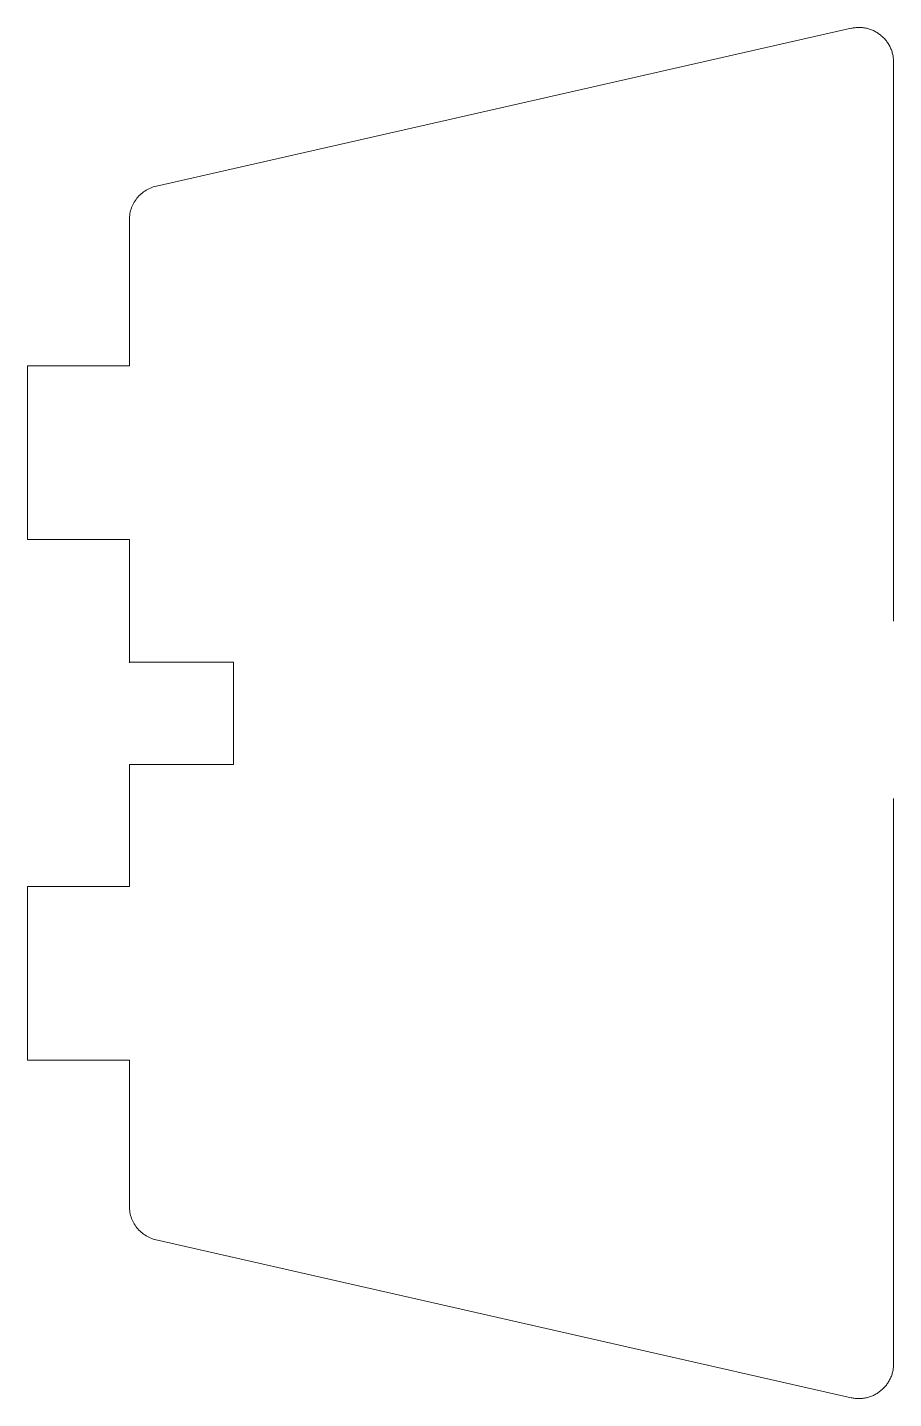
# Model space of a CAD drawing. Header units: centimetres. Extents: x -20.3 to 20.3, y -34.1 to 34.1.
# Drawn here: x -18.03 to -13.04, y -33.63 to -25.73 of the extents above; entities that cross this region are included whole.
import ezdxf

# ---------------------------------------------------------------- set-up
doc = ezdxf.new("R2010")
doc.units = ezdxf.units.CM
doc.header["$MEASUREMENT"] = 0
doc.layers.add('layer 1', color=7, linetype='Continuous')

msp = doc.modelspace()

# ---------------------------------------------------------------- linework, layer by layer
at = {"layer": 'layer 1', "color": 1, "lineweight": 9}
for points, knots in [([(-13.03947, -29.15372), (-13.03947, -29.15372), (-13.03947, -25.93287), (-13.03947, -25.93287), (-13.03947, -25.93287), (-13.03947, -25.93287), (-13.03947, -25.92679), (-13.03947, -25.92679), (-13.03947, -25.92679), (-13.03947, -25.92679), (-13.03985, -25.92075), (-13.03985, -25.92075), (-13.03985, -25.92075), (-13.03985, -25.92075), (-13.04024, -25.91473), (-13.04024, -25.91473), (-13.04024, -25.91473), (-13.04024, -25.91473), (-13.04082, -25.90875), (-13.04082, -25.90875), (-13.04082, -25.90875), (-13.04082, -25.90875), (-13.04161, -25.90281), (-13.04161, -25.90281), (-13.04161, -25.90281), (-13.04161, -25.90281), (-13.0426, -25.89691), (-13.0426, -25.89691), (-13.0426, -25.89691), (-13.0426, -25.89691), (-13.04378, -25.89105), (-13.04378, -25.89105), (-13.04378, -25.89105), (-13.04378, -25.89105), (-13.04518, -25.88523), (-13.04518, -25.88523), (-13.04518, -25.88523), (-13.04518, -25.88523), (-13.0468, -25.87947), (-13.0468, -25.87947), (-13.0468, -25.87947), (-13.0468, -25.87947), (-13.04838, -25.87375), (-13.04838, -25.87375), (-13.04838, -25.87375), (-13.04838, -25.87375), (-13.05021, -25.86809), (-13.05021, -25.86809), (-13.05021, -25.86809), (-13.05021, -25.86809), (-13.05222, -25.86249), (-13.05222, -25.86249), (-13.05222, -25.86249), (-13.05222, -25.86249), (-13.0544, -25.85696), (-13.0544, -25.85696), (-13.0544, -25.85696), (-13.0544, -25.85696), (-13.05672, -25.85152), (-13.05672, -25.85152), (-13.05672, -25.85152), (-13.05672, -25.85152), (-13.05921, -25.84614), (-13.05921, -25.84614), (-13.05921, -25.84614), (-13.05921, -25.84614), (-13.06187, -25.84081), (-13.06187, -25.84081), (-13.06187, -25.84081), (-13.06187, -25.84081), (-13.06468, -25.83558), (-13.06468, -25.83558), (-13.06468, -25.83558), (-13.06468, -25.83558), (-13.06764, -25.83042), (-13.06764, -25.83042), (-13.06764, -25.83042), (-13.06764, -25.83042), (-13.07077, -25.82536), (-13.07077, -25.82536), (-13.07077, -25.82536), (-13.07077, -25.82536), (-13.07401, -25.82041), (-13.07401, -25.82041), (-13.07401, -25.82041), (-13.07401, -25.82041), (-13.07744, -25.81552), (-13.07744, -25.81552), (-13.07744, -25.81552), (-13.07744, -25.81552), (-13.081, -25.81073), (-13.081, -25.81073), (-13.081, -25.81073), (-13.081, -25.81073), (-13.08471, -25.80606), (-13.08471, -25.80606), (-13.08471, -25.80606), (-13.08471, -25.80606), (-13.08859, -25.8015), (-13.08859, -25.8015), (-13.08859, -25.8015), (-13.08859, -25.8015), (-13.09258, -25.79705), (-13.09258, -25.79705), (-13.09258, -25.79705), (-13.09258, -25.79705), (-13.09673, -25.7927), (-13.09673, -25.7927), (-13.09673, -25.7927), (-13.09673, -25.7927), (-13.101, -25.78847), (-13.101, -25.78847), (-13.101, -25.78847), (-13.101, -25.78847), (-13.10542, -25.7844), (-13.10542, -25.7844), (-13.10542, -25.7844), (-13.10542, -25.7844), (-13.10999, -25.78044), (-13.10999, -25.78044), (-13.10999, -25.78044), (-13.10999, -25.78044), (-13.11498, -25.77634), (-13.11498, -25.77634), (-13.11498, -25.77634), (-13.11498, -25.77634), (-13.1195, -25.77281), (-13.1195, -25.77281), (-13.1195, -25.77281), (-13.1195, -25.77281), (-13.1244, -25.76924), (-13.1244, -25.76924), (-13.1244, -25.76924), (-13.1244, -25.76924), (-13.12938, -25.76583), (-13.12938, -25.76583), (-13.12938, -25.76583), (-13.12938, -25.76583), (-13.13446, -25.76259), (-13.13446, -25.76259), (-13.13446, -25.76259), (-13.13446, -25.76259), (-13.13963, -25.75951), (-13.13963, -25.75951), (-13.13963, -25.75951), (-13.13963, -25.75951), (-13.14486, -25.75659), (-13.14486, -25.75659), (-13.14486, -25.75659), (-13.14486, -25.75659), (-13.15016, -25.75384), (-13.15016, -25.75384), (-13.15016, -25.75384), (-13.15016, -25.75384), (-13.15554, -25.75126), (-13.15554, -25.75126), (-13.15554, -25.75126), (-13.15554, -25.75126), (-13.16098, -25.74884), (-13.16098, -25.74884), (-13.16098, -25.74884), (-13.16098, -25.74884), (-13.16648, -25.74659), (-13.16648, -25.74659), (-13.16648, -25.74659), (-13.16648, -25.74659), (-13.17204, -25.7445), (-13.17204, -25.7445), (-13.17204, -25.7445), (-13.17204, -25.7445), (-13.17766, -25.74247), (-13.17766, -25.74247), (-13.17766, -25.74247), (-13.17766, -25.74247), (-13.18334, -25.74066), (-13.18334, -25.74066), (-13.18334, -25.74066), (-13.18334, -25.74066), (-13.18906, -25.73907), (-13.18906, -25.73907), (-13.18906, -25.73907), (-13.18906, -25.73907), (-13.19482, -25.73768), (-13.19482, -25.73768), (-13.19482, -25.73768), (-13.19482, -25.73768), (-13.20062, -25.73649), (-13.20062, -25.73649), (-13.20062, -25.73649), (-13.20062, -25.73649), (-13.20646, -25.73549), (-13.20646, -25.73549), (-13.20646, -25.73549), (-13.20646, -25.73549), (-13.21232, -25.73472), (-13.21232, -25.73472), (-13.21232, -25.73472), (-13.21232, -25.73472), (-13.21822, -25.73394), (-13.21822, -25.73394), (-13.21822, -25.73394), (-13.21822, -25.73394), (-13.22414, -25.73333), (-13.22414, -25.73333), (-13.22414, -25.73333), (-13.22414, -25.73333), (-13.23008, -25.73278), (-13.23008, -25.73278), (-13.23008, -25.73278), (-13.23008, -25.73278), (-13.23604, -25.73278), (-13.23604, -25.73278), (-13.23604, -25.73278), (-13.23604, -25.73278), (-13.242, -25.73276), (-13.242, -25.73276), (-13.242, -25.73276), (-13.242, -25.73276), (-13.24799, -25.73332), (-13.24799, -25.73332), (-13.24799, -25.73332), (-13.24799, -25.73332), (-13.25397, -25.73387), (-13.25397, -25.73387), (-13.25397, -25.73387), (-13.25397, -25.73387), (-13.25995, -25.73448), (-13.25995, -25.73448), (-13.25995, -25.73448), (-13.25995, -25.73448), (-13.26593, -25.73526), (-13.26593, -25.73526), (-13.26593, -25.73526), (-13.26593, -25.73526), (-13.27188, -25.73604), (-13.27188, -25.73604), (-13.27188, -25.73604), (-13.27188, -25.73604), (-13.27784, -25.73703), (-13.27784, -25.73703), (-13.27784, -25.73703), (-13.27784, -25.73703), (-13.28378, -25.73825), (-13.28378, -25.73825), (-13.28378, -25.73825), (-13.28378, -25.73825), (-13.2838, -25.73783), (-13.2838, -25.73783), (-13.2838, -25.73783), (-13.2838, -25.73783), (-17.28392, -26.64696), (-17.28392, -26.64696), (-17.28392, -26.64696), (-17.28392, -26.64696), (-17.29295, -26.64921), (-17.29295, -26.64921), (-17.29295, -26.64921), (-17.29295, -26.64921), (-17.30179, -26.65185), (-17.30179, -26.65185), (-17.30179, -26.65185), (-17.30179, -26.65185), (-17.31043, -26.65488), (-17.31043, -26.65488), (-17.31043, -26.65488), (-17.31043, -26.65488), (-17.31886, -26.65829), (-17.31886, -26.65829), (-17.31886, -26.65829), (-17.31886, -26.65829), (-17.32709, -26.66202), (-17.32709, -26.66202), (-17.32709, -26.66202), (-17.32709, -26.66202), (-17.33508, -26.66615), (-17.33508, -26.66615), (-17.33508, -26.66615), (-17.33508, -26.66615), (-17.34287, -26.6706), (-17.34287, -26.6706), (-17.34287, -26.6706), (-17.34287, -26.6706), (-17.35041, -26.67539), (-17.35041, -26.67539), (-17.35041, -26.67539), (-17.35041, -26.67539), (-17.35771, -26.6805), (-17.35771, -26.6805), (-17.35771, -26.6805), (-17.35771, -26.6805), (-17.36474, -26.68589), (-17.36474, -26.68589), (-17.36474, -26.68589), (-17.36474, -26.68589), (-17.37153, -26.69159), (-17.37153, -26.69159), (-17.37153, -26.69159), (-17.37153, -26.69159), (-17.37805, -26.69757), (-17.37805, -26.69757), (-17.37805, -26.69757), (-17.37805, -26.69757), (-17.38429, -26.70383), (-17.38429, -26.70383), (-17.38429, -26.70383), (-17.38429, -26.70383), (-17.39025, -26.71035), (-17.39025, -26.71035), (-17.39025, -26.71035), (-17.39025, -26.71035), (-17.39591, -26.71712), (-17.39591, -26.71712), (-17.39591, -26.71712), (-17.39591, -26.71712), (-17.40127, -26.72414), (-17.40127, -26.72414), (-17.40127, -26.72414), (-17.40127, -26.72414), (-17.4063, -26.7314), (-17.4063, -26.7314), (-17.4063, -26.7314), (-17.4063, -26.7314), (-17.41102, -26.73888), (-17.41102, -26.73888), (-17.41102, -26.73888), (-17.41102, -26.73888), (-17.41543, -26.74656), (-17.41543, -26.74656), (-17.41543, -26.74656), (-17.41543, -26.74656), (-17.41948, -26.75444), (-17.41948, -26.75444), (-17.41948, -26.75444), (-17.41948, -26.75444), (-17.42318, -26.76249), (-17.42318, -26.76249), (-17.42318, -26.76249), (-17.42318, -26.76249), (-17.42654, -26.77073), (-17.42654, -26.77073), (-17.42654, -26.77073), (-17.42654, -26.77073), (-17.42954, -26.77915), (-17.42954, -26.77915), (-17.42954, -26.77915), (-17.42954, -26.77915), (-17.43217, -26.78773), (-17.43217, -26.78773), (-17.43217, -26.78773), (-17.43217, -26.78773), (-17.4344, -26.79645), (-17.4344, -26.79645), (-17.4344, -26.79645), (-17.4344, -26.79645), (-17.43619, -26.80531), (-17.43619, -26.80531), (-17.43619, -26.80531), (-17.43619, -26.80531), (-17.43758, -26.81429), (-17.43758, -26.81429), (-17.43758, -26.81429), (-17.43758, -26.81429), (-17.4386, -26.82339), (-17.4386, -26.82339), (-17.4386, -26.82339), (-17.4386, -26.82339), (-17.43918, -26.83259), (-17.43918, -26.83259), (-17.43918, -26.83259), (-17.43918, -26.83259), (-17.43946, -26.84189), (-17.43946, -26.84189), (-17.43946, -26.84189), (-17.43946, -26.84189), (-17.4396, -26.84199), (-17.4396, -26.84199), (-17.4396, -26.84199), (-17.4396, -26.84199), (-17.4396, -27.68237), (-17.4396, -27.68237)], [0, 0, 0, 0, 0.0104167, 0.0104167, 0.0104167, 0.0104167, 0.0208333, 0.0208333, 0.0208333, 0.0208333, 0.03125, 0.03125, 0.03125, 0.03125, 0.0416667, 0.0416667, 0.0416667, 0.0416667, 0.0520833, 0.0520833, 0.0520833, 0.0520833, 0.0625, 0.0625, 0.0625, 0.0625, 0.0729167, 0.0729167, 0.0729167, 0.0729167, 0.0833333, 0.0833333, 0.0833333, 0.0833333, 0.09375, 0.09375, 0.09375, 0.09375, 0.1041667, 0.1041667, 0.1041667, 0.1041667, 0.1145833, 0.1145833, 0.1145833, 0.1145833, 0.125, 0.125, 0.125, 0.125, 0.1354167, 0.1354167, 0.1354167, 0.1354167, 0.1458333, 0.1458333, 0.1458333, 0.1458333, 0.15625, 0.15625, 0.15625, 0.15625, 0.1666667, 0.1666667, 0.1666667, 0.1666667, 0.1770833, 0.1770833, 0.1770833, 0.1770833, 0.1875, 0.1875, 0.1875, 0.1875, 0.1979167, 0.1979167, 0.1979167, 0.1979167, 0.2083333, 0.2083333, 0.2083333, 0.2083333, 0.21875, 0.21875, 0.21875, 0.21875, 0.2291667, 0.2291667, 0.2291667, 0.2291667, 0.2395833, 0.2395833, 0.2395833, 0.2395833, 0.25, 0.25, 0.25, 0.25, 0.2604167, 0.2604167, 0.2604167, 0.2604167, 0.2708333, 0.2708333, 0.2708333, 0.2708333, 0.28125, 0.28125, 0.28125, 0.28125, 0.2916667, 0.2916667, 0.2916667, 0.2916667, 0.3020833, 0.3020833, 0.3020833, 0.3020833, 0.3125, 0.3125, 0.3125, 0.3125, 0.3229167, 0.3229167, 0.3229167, 0.3229167, 0.3333333, 0.3333333, 0.3333333, 0.3333333, 0.34375, 0.34375, 0.34375, 0.34375, 0.3541667, 0.3541667, 0.3541667, 0.3541667, 0.3645833, 0.3645833, 0.3645833, 0.3645833, 0.375, 0.375, 0.375, 0.375, 0.3854167, 0.3854167, 0.3854167, 0.3854167, 0.3958333, 0.3958333, 0.3958333, 0.3958333, 0.40625, 0.40625, 0.40625, 0.40625, 0.4166667, 0.4166667, 0.4166667, 0.4166667, 0.4270833, 0.4270833, 0.4270833, 0.4270833, 0.4375, 0.4375, 0.4375, 0.4375, 0.4479167, 0.4479167, 0.4479167, 0.4479167, 0.4583333, 0.4583333, 0.4583333, 0.4583333, 0.46875, 0.46875, 0.46875, 0.46875, 0.4791667, 0.4791667, 0.4791667, 0.4791667, 0.4895833, 0.4895833, 0.4895833, 0.4895833, 0.5, 0.5, 0.5, 0.5, 0.5104167, 0.5104167, 0.5104167, 0.5104167, 0.5208333, 0.5208333, 0.5208333, 0.5208333, 0.53125, 0.53125, 0.53125, 0.53125, 0.5416667, 0.5416667, 0.5416667, 0.5416667, 0.5520833, 0.5520833, 0.5520833, 0.5520833, 0.5625, 0.5625, 0.5625, 0.5625, 0.5729167, 0.5729167, 0.5729167, 0.5729167, 0.5833333, 0.5833333, 0.5833333, 0.5833333, 0.59375, 0.59375, 0.59375, 0.59375, 0.6041667, 0.6041667, 0.6041667, 0.6041667, 0.6145833, 0.6145833, 0.6145833, 0.6145833, 0.625, 0.625, 0.625, 0.625, 0.6354167, 0.6354167, 0.6354167, 0.6354167, 0.6458333, 0.6458333, 0.6458333, 0.6458333, 0.65625, 0.65625, 0.65625, 0.65625, 0.6666667, 0.6666667, 0.6666667, 0.6666667, 0.6770833, 0.6770833, 0.6770833, 0.6770833, 0.6875, 0.6875, 0.6875, 0.6875, 0.6979167, 0.6979167, 0.6979167, 0.6979167, 0.7083333, 0.7083333, 0.7083333, 0.7083333, 0.71875, 0.71875, 0.71875, 0.71875, 0.7291667, 0.7291667, 0.7291667, 0.7291667, 0.7395833, 0.7395833, 0.7395833, 0.7395833, 0.75, 0.75, 0.75, 0.75, 0.7604167, 0.7604167, 0.7604167, 0.7604167, 0.7708333, 0.7708333, 0.7708333, 0.7708333, 0.78125, 0.78125, 0.78125, 0.78125, 0.7916667, 0.7916667, 0.7916667, 0.7916667, 0.8020833, 0.8020833, 0.8020833, 0.8020833, 0.8125, 0.8125, 0.8125, 0.8125, 0.8229167, 0.8229167, 0.8229167, 0.8229167, 0.8333333, 0.8333333, 0.8333333, 0.8333333, 0.84375, 0.84375, 0.84375, 0.84375, 0.8541667, 0.8541667, 0.8541667, 0.8541667, 0.8645833, 0.8645833, 0.8645833, 0.8645833, 0.875, 0.875, 0.875, 0.875, 0.8854167, 0.8854167, 0.8854167, 0.8854167, 0.8958333, 0.8958333, 0.8958333, 0.8958333, 0.90625, 0.90625, 0.90625, 0.90625, 0.9166667, 0.9166667, 0.9166667, 0.9166667, 0.9270833, 0.9270833, 0.9270833, 0.9270833, 0.9375, 0.9375, 0.9375, 0.9375, 0.9479167, 0.9479167, 0.9479167, 0.9479167, 0.9583333, 0.9583333, 0.9583333, 0.9583333, 0.96875, 0.96875, 0.96875, 0.96875, 0.9791667, 0.9791667, 0.9791667, 0.9791667, 1, 1, 1, 1]), ([(-17.43839, -27.68237), (-17.43839, -27.68237), (-18.02649, -27.68237), (-18.02649, -27.68237), (-18.02649, -27.68237), (-18.02649, -27.68237), (-18.02649, -28.6824), (-18.02649, -28.6824), (-18.02649, -28.6824), (-18.02649, -28.6824), (-17.43839, -28.6824), (-17.43839, -28.6824)], [0, 0, 0, 0, 0.25, 0.25, 0.25, 0.25, 0.5, 0.5, 0.5, 0.5, 1, 1, 1, 1]), ([(-17.4396, -29.39048), (-17.4396, -29.39048), (-16.83959, -29.39048), (-16.83959, -29.39048), (-16.83959, -29.39048), (-16.83959, -29.39048), (-16.83959, -29.9782), (-16.83959, -29.9782), (-16.83959, -29.9782), (-16.83959, -29.9782), (-17.4396, -29.9782), (-17.4396, -29.9782), (-17.4396, -29.9782), (-17.4396, -29.9782), (-17.4396, -30.68246), (-17.4396, -30.68246)], [0, 0, 0, 0, 0.2, 0.2, 0.2, 0.2, 0.4, 0.4, 0.4, 0.4, 0.6, 0.6, 0.6, 0.6, 1, 1, 1, 1]), ([(-17.4396, -31.68249), (-17.4396, -31.68249), (-17.4396, -32.52288), (-17.4396, -32.52288), (-17.4396, -32.52288), (-17.4396, -32.52288), (-17.43933, -32.53218), (-17.43933, -32.53218), (-17.43933, -32.53218), (-17.43933, -32.53218), (-17.43874, -32.54138), (-17.43874, -32.54138), (-17.43874, -32.54138), (-17.43874, -32.54138), (-17.43775, -32.55047), (-17.43775, -32.55047), (-17.43775, -32.55047), (-17.43775, -32.55047), (-17.43635, -32.55945), (-17.43635, -32.55945), (-17.43635, -32.55945), (-17.43635, -32.55945), (-17.43456, -32.56831), (-17.43456, -32.56831), (-17.43456, -32.56831), (-17.43456, -32.56831), (-17.43232, -32.57703), (-17.43232, -32.57703), (-17.43232, -32.57703), (-17.43232, -32.57703), (-17.4297, -32.58561), (-17.4297, -32.58561), (-17.4297, -32.58561), (-17.4297, -32.58561), (-17.4267, -32.59404), (-17.4267, -32.59404), (-17.4267, -32.59404), (-17.4267, -32.59404), (-17.42334, -32.60228), (-17.42334, -32.60228), (-17.42334, -32.60228), (-17.42334, -32.60228), (-17.41964, -32.61035), (-17.41964, -32.61035), (-17.41964, -32.61035), (-17.41964, -32.61035), (-17.41558, -32.61823), (-17.41558, -32.61823), (-17.41558, -32.61823), (-17.41558, -32.61823), (-17.41118, -32.62591), (-17.41118, -32.62591), (-17.41118, -32.62591), (-17.41118, -32.62591), (-17.40647, -32.63339), (-17.40647, -32.63339), (-17.40647, -32.63339), (-17.40647, -32.63339), (-17.40143, -32.64063), (-17.40143, -32.64063), (-17.40143, -32.64063), (-17.40143, -32.64063), (-17.39607, -32.64765), (-17.39607, -32.64765), (-17.39607, -32.64765), (-17.39607, -32.64765), (-17.39041, -32.65442), (-17.39041, -32.65442), (-17.39041, -32.65442), (-17.39041, -32.65442), (-17.38445, -32.66094), (-17.38445, -32.66094), (-17.38445, -32.66094), (-17.38445, -32.66094), (-17.37821, -32.6672), (-17.37821, -32.6672), (-17.37821, -32.6672), (-17.37821, -32.6672), (-17.37169, -32.67318), (-17.37169, -32.67318), (-17.37169, -32.67318), (-17.37169, -32.67318), (-17.36491, -32.67889), (-17.36491, -32.67889), (-17.36491, -32.67889), (-17.36491, -32.67889), (-17.35787, -32.68429), (-17.35787, -32.68429), (-17.35787, -32.68429), (-17.35787, -32.68429), (-17.35057, -32.68939), (-17.35057, -32.68939), (-17.35057, -32.68939), (-17.35057, -32.68939), (-17.34303, -32.69417), (-17.34303, -32.69417), (-17.34303, -32.69417), (-17.34303, -32.69417), (-17.33525, -32.69864), (-17.33525, -32.69864), (-17.33525, -32.69864), (-17.33525, -32.69864), (-17.32725, -32.70276), (-17.32725, -32.70276), (-17.32725, -32.70276), (-17.32725, -32.70276), (-17.31903, -32.70652), (-17.31903, -32.70652), (-17.31903, -32.70652), (-17.31903, -32.70652), (-17.31059, -32.70993), (-17.31059, -32.70993), (-17.31059, -32.70993), (-17.31059, -32.70993), (-17.30195, -32.71297), (-17.30195, -32.71297), (-17.30195, -32.71297), (-17.30195, -32.71297), (-17.29311, -32.71562), (-17.29311, -32.71562), (-17.29311, -32.71562), (-17.29311, -32.71562), (-17.28475, -32.71772), (-17.28475, -32.71772), (-17.28475, -32.71772), (-17.28475, -32.71772), (-13.2838, -33.62702), (-13.2838, -33.62702), (-13.2838, -33.62702), (-13.2838, -33.62702), (-13.27786, -33.62822), (-13.27786, -33.62822), (-13.27786, -33.62822), (-13.27786, -33.62822), (-13.2719, -33.62924), (-13.2719, -33.62924), (-13.2719, -33.62924), (-13.2719, -33.62924), (-13.26592, -33.63003), (-13.26592, -33.63003), (-13.26592, -33.63003), (-13.26592, -33.63003), (-13.25994, -33.63082), (-13.25994, -33.63082), (-13.25994, -33.63082), (-13.25994, -33.63082), (-13.25396, -33.63141), (-13.25396, -33.63141), (-13.25396, -33.63141), (-13.25396, -33.63141), (-13.24798, -33.63179), (-13.24798, -33.63179), (-13.24798, -33.63179), (-13.24798, -33.63179), (-13.242, -33.63207), (-13.242, -33.63207), (-13.242, -33.63207), (-13.242, -33.63207), (-13.23604, -33.63205), (-13.23604, -33.63205), (-13.23604, -33.63205), (-13.23604, -33.63205), (-13.23008, -33.63178), (-13.23008, -33.63178), (-13.23008, -33.63178), (-13.23008, -33.63178), (-13.22414, -33.63139), (-13.22414, -33.63139), (-13.22414, -33.63139), (-13.22414, -33.63139), (-13.21822, -33.6308), (-13.21822, -33.6308), (-13.21822, -33.6308), (-13.21822, -33.6308), (-13.21232, -33.63001), (-13.21232, -33.63001), (-13.21232, -33.63001), (-13.21232, -33.63001), (-13.20647, -33.6292), (-13.20647, -33.6292), (-13.20647, -33.6292), (-13.20647, -33.6292), (-13.20063, -33.62819), (-13.20063, -33.62819), (-13.20063, -33.62819), (-13.20063, -33.62819), (-13.19483, -33.62699), (-13.19483, -33.62699), (-13.19483, -33.62699), (-13.19483, -33.62699), (-13.18907, -33.6256), (-13.18907, -33.6256), (-13.18907, -33.6256), (-13.18907, -33.6256), (-13.18335, -33.62401), (-13.18335, -33.62401), (-13.18335, -33.62401), (-13.18335, -33.62401), (-13.17767, -33.62222), (-13.17767, -33.62222), (-13.17767, -33.62222), (-13.17767, -33.62222), (-13.17205, -33.62021), (-13.17205, -33.62021), (-13.17205, -33.62021), (-13.17205, -33.62021), (-13.16649, -33.61814), (-13.16649, -33.61814), (-13.16649, -33.61814), (-13.16649, -33.61814), (-13.161, -33.61587), (-13.161, -33.61587), (-13.161, -33.61587), (-13.161, -33.61587), (-13.15556, -33.61344), (-13.15556, -33.61344), (-13.15556, -33.61344), (-13.15556, -33.61344), (-13.15018, -33.61087), (-13.15018, -33.61087), (-13.15018, -33.61087), (-13.15018, -33.61087), (-13.14488, -33.6081), (-13.14488, -33.6081), (-13.14488, -33.6081), (-13.14488, -33.6081), (-13.13965, -33.60518), (-13.13965, -33.60518), (-13.13965, -33.60518), (-13.13965, -33.60518), (-13.13448, -33.60211), (-13.13448, -33.60211), (-13.13448, -33.60211), (-13.13448, -33.60211), (-13.1294, -33.59887), (-13.1294, -33.59887), (-13.1294, -33.59887), (-13.1294, -33.59887), (-13.12442, -33.59547), (-13.12442, -33.59547), (-13.12442, -33.59547), (-13.12442, -33.59547), (-13.11952, -33.59192), (-13.11952, -33.59192), (-13.11952, -33.59192), (-13.11952, -33.59192), (-13.11472, -33.5882), (-13.11472, -33.5882), (-13.11472, -33.5882), (-13.11472, -33.5882), (-13.1147, -33.58831), (-13.1147, -33.58831), (-13.1147, -33.58831), (-13.1147, -33.58831), (-13.11002, -33.58445), (-13.11002, -33.58445), (-13.11002, -33.58445), (-13.11002, -33.58445), (-13.10546, -33.58047), (-13.10546, -33.58047), (-13.10546, -33.58047), (-13.10546, -33.58047), (-13.10105, -33.57637), (-13.10105, -33.57637), (-13.10105, -33.57637), (-13.10105, -33.57637), (-13.09677, -33.57213), (-13.09677, -33.57213), (-13.09677, -33.57213), (-13.09677, -33.57213), (-13.09262, -33.56779), (-13.09262, -33.56779), (-13.09262, -33.56779), (-13.09262, -33.56779), (-13.08862, -33.56332), (-13.08862, -33.56332), (-13.08862, -33.56332), (-13.08862, -33.56332), (-13.08476, -33.55877), (-13.08476, -33.55877), (-13.08476, -33.55877), (-13.08476, -33.55877), (-13.08104, -33.55408), (-13.08104, -33.55408), (-13.08104, -33.55408), (-13.08104, -33.55408), (-13.07749, -33.54931), (-13.07749, -33.54931), (-13.07749, -33.54931), (-13.07749, -33.54931), (-13.07405, -33.54444), (-13.07405, -33.54444), (-13.07405, -33.54444), (-13.07405, -33.54444), (-13.0708, -33.53948), (-13.0708, -33.53948), (-13.0708, -33.53948), (-13.0708, -33.53948), (-13.06767, -33.53443), (-13.06767, -33.53443), (-13.06767, -33.53443), (-13.06767, -33.53443), (-13.06471, -33.52928), (-13.06471, -33.52928), (-13.06471, -33.52928), (-13.06471, -33.52928), (-13.0619, -33.52406), (-13.0619, -33.52406), (-13.0619, -33.52406), (-13.0619, -33.52406), (-13.05925, -33.51876), (-13.05925, -33.51876), (-13.05925, -33.51876), (-13.05925, -33.51876), (-13.05676, -33.51339), (-13.05676, -33.51339), (-13.05676, -33.51339), (-13.05676, -33.51339), (-13.05444, -33.50792), (-13.05444, -33.50792), (-13.05444, -33.50792), (-13.05444, -33.50792), (-13.05225, -33.5024), (-13.05225, -33.5024), (-13.05225, -33.5024), (-13.05225, -33.5024), (-13.05024, -33.4968), (-13.05024, -33.4968), (-13.05024, -33.4968), (-13.05024, -33.4968), (-13.04845, -33.49114), (-13.04845, -33.49114), (-13.04845, -33.49114), (-13.04845, -33.49114), (-13.04683, -33.48542), (-13.04683, -33.48542), (-13.04683, -33.48542), (-13.04683, -33.48542), (-13.04521, -33.47967), (-13.04521, -33.47967), (-13.04521, -33.47967), (-13.04521, -33.47967), (-13.04381, -33.47385), (-13.04381, -33.47385), (-13.04381, -33.47385), (-13.04381, -33.47385), (-13.04263, -33.46798), (-13.04263, -33.46798), (-13.04263, -33.46798), (-13.04263, -33.46798), (-13.04165, -33.46208), (-13.04165, -33.46208), (-13.04165, -33.46208), (-13.04165, -33.46208), (-13.04086, -33.45614), (-13.04086, -33.45614), (-13.04086, -33.45614), (-13.04086, -33.45614), (-13.04027, -33.45016), (-13.04027, -33.45016), (-13.04027, -33.45016), (-13.04027, -33.45016), (-13.03988, -33.44414), (-13.03988, -33.44414), (-13.03988, -33.44414), (-13.03988, -33.44414), (-13.0395, -33.4381), (-13.0395, -33.4381), (-13.0395, -33.4381), (-13.0395, -33.4381), (-13.03948, -33.43201), (-13.03948, -33.43201), (-13.03948, -33.43201), (-13.03948, -33.43201), (-13.03947, -30.17575), (-13.03947, -30.17575)], [0, 0, 0, 0, 0.0105263, 0.0105263, 0.0105263, 0.0105263, 0.0210526, 0.0210526, 0.0210526, 0.0210526, 0.0315789, 0.0315789, 0.0315789, 0.0315789, 0.0421053, 0.0421053, 0.0421053, 0.0421053, 0.0526316, 0.0526316, 0.0526316, 0.0526316, 0.0631579, 0.0631579, 0.0631579, 0.0631579, 0.0736842, 0.0736842, 0.0736842, 0.0736842, 0.0842105, 0.0842105, 0.0842105, 0.0842105, 0.0947368, 0.0947368, 0.0947368, 0.0947368, 0.1052632, 0.1052632, 0.1052632, 0.1052632, 0.1157895, 0.1157895, 0.1157895, 0.1157895, 0.1263158, 0.1263158, 0.1263158, 0.1263158, 0.1368421, 0.1368421, 0.1368421, 0.1368421, 0.1473684, 0.1473684, 0.1473684, 0.1473684, 0.1578947, 0.1578947, 0.1578947, 0.1578947, 0.1684211, 0.1684211, 0.1684211, 0.1684211, 0.1789474, 0.1789474, 0.1789474, 0.1789474, 0.1894737, 0.1894737, 0.1894737, 0.1894737, 0.2, 0.2, 0.2, 0.2, 0.2105263, 0.2105263, 0.2105263, 0.2105263, 0.2210526, 0.2210526, 0.2210526, 0.2210526, 0.2315789, 0.2315789, 0.2315789, 0.2315789, 0.2421053, 0.2421053, 0.2421053, 0.2421053, 0.2526316, 0.2526316, 0.2526316, 0.2526316, 0.2631579, 0.2631579, 0.2631579, 0.2631579, 0.2736842, 0.2736842, 0.2736842, 0.2736842, 0.2842105, 0.2842105, 0.2842105, 0.2842105, 0.2947368, 0.2947368, 0.2947368, 0.2947368, 0.3052632, 0.3052632, 0.3052632, 0.3052632, 0.3157895, 0.3157895, 0.3157895, 0.3157895, 0.3263158, 0.3263158, 0.3263158, 0.3263158, 0.3368421, 0.3368421, 0.3368421, 0.3368421, 0.3473684, 0.3473684, 0.3473684, 0.3473684, 0.3578947, 0.3578947, 0.3578947, 0.3578947, 0.3684211, 0.3684211, 0.3684211, 0.3684211, 0.3789474, 0.3789474, 0.3789474, 0.3789474, 0.3894737, 0.3894737, 0.3894737, 0.3894737, 0.4, 0.4, 0.4, 0.4, 0.4105263, 0.4105263, 0.4105263, 0.4105263, 0.4210526, 0.4210526, 0.4210526, 0.4210526, 0.4315789, 0.4315789, 0.4315789, 0.4315789, 0.4421053, 0.4421053, 0.4421053, 0.4421053, 0.4526316, 0.4526316, 0.4526316, 0.4526316, 0.4631579, 0.4631579, 0.4631579, 0.4631579, 0.4736842, 0.4736842, 0.4736842, 0.4736842, 0.4842105, 0.4842105, 0.4842105, 0.4842105, 0.4947368, 0.4947368, 0.4947368, 0.4947368, 0.5052632, 0.5052632, 0.5052632, 0.5052632, 0.5157895, 0.5157895, 0.5157895, 0.5157895, 0.5263158, 0.5263158, 0.5263158, 0.5263158, 0.5368421, 0.5368421, 0.5368421, 0.5368421, 0.5473684, 0.5473684, 0.5473684, 0.5473684, 0.5578947, 0.5578947, 0.5578947, 0.5578947, 0.5684211, 0.5684211, 0.5684211, 0.5684211, 0.5789474, 0.5789474, 0.5789474, 0.5789474, 0.5894737, 0.5894737, 0.5894737, 0.5894737, 0.6, 0.6, 0.6, 0.6, 0.6105263, 0.6105263, 0.6105263, 0.6105263, 0.6210526, 0.6210526, 0.6210526, 0.6210526, 0.6315789, 0.6315789, 0.6315789, 0.6315789, 0.6421053, 0.6421053, 0.6421053, 0.6421053, 0.6526316, 0.6526316, 0.6526316, 0.6526316, 0.6631579, 0.6631579, 0.6631579, 0.6631579, 0.6736842, 0.6736842, 0.6736842, 0.6736842, 0.6842105, 0.6842105, 0.6842105, 0.6842105, 0.6947368, 0.6947368, 0.6947368, 0.6947368, 0.7052632, 0.7052632, 0.7052632, 0.7052632, 0.7157895, 0.7157895, 0.7157895, 0.7157895, 0.7263158, 0.7263158, 0.7263158, 0.7263158, 0.7368421, 0.7368421, 0.7368421, 0.7368421, 0.7473684, 0.7473684, 0.7473684, 0.7473684, 0.7578947, 0.7578947, 0.7578947, 0.7578947, 0.7684211, 0.7684211, 0.7684211, 0.7684211, 0.7789474, 0.7789474, 0.7789474, 0.7789474, 0.7894737, 0.7894737, 0.7894737, 0.7894737, 0.8, 0.8, 0.8, 0.8, 0.8105263, 0.8105263, 0.8105263, 0.8105263, 0.8210526, 0.8210526, 0.8210526, 0.8210526, 0.8315789, 0.8315789, 0.8315789, 0.8315789, 0.8421053, 0.8421053, 0.8421053, 0.8421053, 0.8526316, 0.8526316, 0.8526316, 0.8526316, 0.8631579, 0.8631579, 0.8631579, 0.8631579, 0.8736842, 0.8736842, 0.8736842, 0.8736842, 0.8842105, 0.8842105, 0.8842105, 0.8842105, 0.8947368, 0.8947368, 0.8947368, 0.8947368, 0.9052632, 0.9052632, 0.9052632, 0.9052632, 0.9157895, 0.9157895, 0.9157895, 0.9157895, 0.9263158, 0.9263158, 0.9263158, 0.9263158, 0.9368421, 0.9368421, 0.9368421, 0.9368421, 0.9473684, 0.9473684, 0.9473684, 0.9473684, 0.9578947, 0.9578947, 0.9578947, 0.9578947, 0.9684211, 0.9684211, 0.9684211, 0.9684211, 0.9789474, 0.9789474, 0.9789474, 0.9789474, 1, 1, 1, 1]), ([(-17.43839, -30.68246), (-17.43839, -30.68246), (-18.02649, -30.68246), (-18.02649, -30.68246), (-18.02649, -30.68246), (-18.02649, -30.68246), (-18.02649, -31.68249), (-18.02649, -31.68249), (-18.02649, -31.68249), (-18.02649, -31.68249), (-17.43839, -31.68249), (-17.43839, -31.68249)], [0, 0, 0, 0, 0.25, 0.25, 0.25, 0.25, 0.5, 0.5, 0.5, 0.5, 1, 1, 1, 1])]:
    msp.add_open_spline(points, degree=3, knots=knots, dxfattribs=at)
msp.add_open_spline([(-17.4396, -28.6823), (-17.4396, -28.6823), (-17.4396, -29.39266), (-17.4396, -29.39266)], degree=3, dxfattribs=at)

doc.saveas('drawing.dxf')
